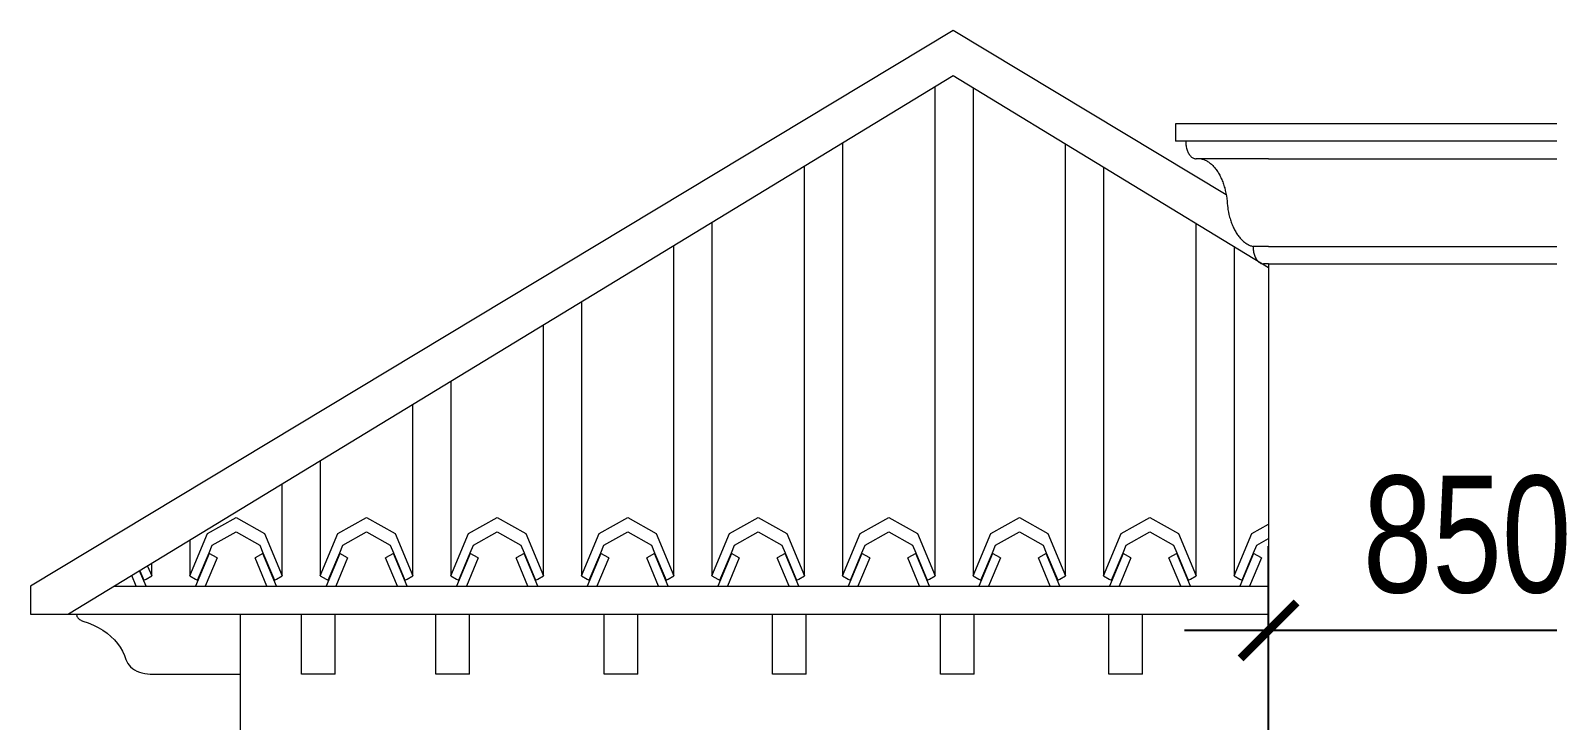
# Model space of a CAD drawing. Header units: millimetres. Extents: x -78046 to 260989, y -99288 to 158505.
# Drawn here: x 200039 to 203286, y 149819 to 151297 of the extents above; entities that cross this region are included whole.
import ezdxf
from ezdxf.xclip import XClip

# ---------------------------------------------------------------- set-up
doc = ezdxf.new("R2010")
doc.units = ezdxf.units.MM
doc.header["$LTSCALE"] = 100
doc.header["$XCLIPFRAME"] = 0
doc.header["$PDMODE"] = 98
doc.layers.get('Defpoints').update_dxf_attribs({"lineweight": 13})
doc.layers.add('-HATCH', color=8, linetype='Continuous', lineweight=5)
doc.layers.add('-LINE1', color=7, linetype='Continuous', lineweight=18)
doc.styles.add('AVANH', font='VHAVAN_2.TTF', dxfattribs={"width": 0.8})
doc.dimstyles.new('C_100A3', dxfattribs={"dimscale": 100, "dimtxt": 2.5, "dimasz": 1.2, "dimexe": 1.8, "dimexo": 0, "dimgap": 0.75, "dimtad": 1, "dimdec": 0, "dimzin": 0, "dimdsep": 46, "dimtxsty": 'AVANH', "dimblk": 'ARCHTICK', "dimcen": 0, "dimdle": 1.8, "dimclrd": 256, "dimclre": 256, "dimclrt": 7, "dimadec": 0, "dimazin": 0, "dimtfac": 0.0001, "dimtdec": 0, "dimtix": 1, "dimtmove": 2, "dimatfit": 3, "dimldrblk": 'ARCHTICK', "dimfxl": 1.8, "dimtolj": 1, "dimtzin": 0, "dimarcsym": 0})

# ---------------------------------------------------------------- blocks, each defined once
blk = doc.blocks.new('_ARCHTICK')
at = {"const_width": 0.15}
blk.add_lwpolyline([(-0.5, -0.5), (0.5, 0.5)], dxfattribs=at)
blk = doc.blocks.new('*D287')
at = {"layer": 'Defpoints', "lineweight": -2, "transparency": 16777216}
for p, q in [((202688.8, 149743.1), (202688.8, 150192.2)), ((203538.7, 149743.1), (203538.7, 150192.2)), ((203718.7, 150012.2), (202508.8, 150012.2))]:
    blk.add_line(p, q, dxfattribs=at)
at = {"layer": 'Defpoints', "color": 0, "transparency": 16777216}
for p in [(202688.8, 150012.2), (202688.8, 149743.1), (203538.7, 149743.1)]:
    blk.add_point(p, dxfattribs=at)
at = {"layer": 'Defpoints', "lineweight": -2, "transparency": 16777216, "xscale": 120, "yscale": 120, "zscale": 120, "rotation": 180}
blk.add_blockref('_ARCHTICK', (202688.8, 150012.2), dxfattribs=at)
at = {"layer": 'Defpoints', "lineweight": -2, "transparency": 16777216, "xscale": 120, "yscale": 120, "zscale": 120}
blk.add_blockref('_ARCHTICK', (203538.7, 150012.2), dxfattribs=at)
at = {"layer": 'Defpoints', "color": 7, "transparency": 16777216, "insert": (203113.7, 150216.5), "char_height": 250, "attachment_point": 5, "style": 'AVANH'}
blk.add_mtext('\\A1;850', dxfattribs=at)
blk = doc.blocks.new('erte')
for p, q in [((212114.9, -49738), (212114.9, -52249.4)), ((212313, -52249.4), (212313, -49738)), ((212394.3, -49738), (212394.3, -52249.4)), ((212592.4, -52249.4), (212592.4, -49738)), ((212673.7, -49738), (212673.7, -52249.4)), ((212871.8, -52249.4), (212871.8, -49738)), ((212953.1, -49738), (212953.1, -52249.4)), ((213151.2, -52249.4), (213151.2, -49738)), ((213232.5, -49738), (213232.5, -52249.4)), ((213430.6, -52249.4), (213430.6, -49738)), ((213511.9, -49738), (213511.9, -52249.4)), ((213710, -52249.4), (213710, -49738)), ((213791.3, -49738), (213791.3, -52249.4)), ((213989.4, -52249.4), (213989.4, -49738)), ((214070.7, -49738), (214070.7, -52249.4)), ((214268.8, -52249.4), (214268.8, -49738)), ((214350.1, -49738), (214350.1, -52249.4)), ((214548.2, -52249.4), (214548.2, -49738)), ((214629.5, -49738), (214629.5, -52249.4)), ((214827.6, -52249.4), (214827.6, -49738)), ((214908.9, -49738), (214908.9, -52249.4)), ((215107, -52249.4), (215107, -49738)), ((215188.3, -49738), (215188.3, -52249.4)), ((215386.4, -52249.4), (215386.4, -49738)), ((215467.7, -49738), (215467.7, -52249.4)), ((215665.8, -52249.4), (215665.8, -49738)), ((215747.1, -49738), (215747.1, -52249.4)), ((215945.2, -52249.4), (215945.2, -49738)), ((216026.5, -49738), (216026.5, -52249.4)), ((216224.6, -52249.4), (216224.6, -49738)), ((216305.9, -49738), (216305.9, -52249.4)), ((216504, -52249.4), (216504, -49738)), ((216585.3, -49738), (216585.3, -52249.4)), ((216783.4, -52249.4), (216783.4, -49738)), ((216864.7, -49738), (216864.7, -52249.4)), ((217062.8, -52249.4), (217062.8, -49738)), ((217144.1, -49738), (217144.1, -52249.4)), ((217342.2, -52249.4), (217342.2, -49738)), ((217423.5, -49738), (217423.5, -52249.4)), ((217621.6, -52249.4), (217621.6, -49738)), ((217702.9, -49738), (217702.9, -52249.4)), ((217901, -52249.4), (217901, -49738)), ((217982.3, -49738), (217982.3, -52249.4)), ((218180.4, -52249.4), (218180.4, -49738)), ((218261.7, -49738), (218261.7, -52249.4)), ((218459.8, -52249.4), (218459.8, -49738)), ((218541.1, -49738), (218541.1, -52249.4)), ((218739.2, -52249.4), (218739.2, -49738)), ((218820.5, -49738), (218820.5, -52249.4)), ((219018.6, -52249.4), (219018.6, -49738)), ((219099.9, -49738), (219099.9, -52249.4)), ((219298, -52249.4), (219298, -49738)), ((219379.3, -49738), (219379.3, -52249.4)), ((219577.4, -52249.4), (219577.4, -49738)), ((219658.7, -49738), (219658.7, -52249.4)), ((219856.8, -52249.4), (219856.8, -49738)), ((219938.1, -49738), (219938.1, -52249.4)), ((220136.2, -52249.4), (220136.2, -49738)), ((220217.5, -49738), (220217.5, -52249.4)), ((220415.6, -52249.4), (220415.6, -49738)), ((220496.9, -49738), (220496.9, -52249.4)), ((220695, -52249.4), (220695, -49738)), ((220776.3, -49738), (220776.3, -52249.4)), ((220974.4, -52249.4), (220974.4, -49738)), ((221055.7, -49738), (221055.7, -52249.4)), ((221253.8, -52249.4), (221253.8, -49738)), ((221335.1, -49738), (221335.1, -52249.4)), ((221533.2, -52249.4), (221533.2, -49738)), ((212152.7, -52159), (212167.5, -52150.7)), ((212226.6, -52131.6), (212167.5, -52150.7)), ((212226.6, -52131.6), (212275.1, -52159)), ((212432.1, -52159), (212446.9, -52150.7)), ((212506, -52131.6), (212554.5, -52159)), ((212711.5, -52159), (212772.7, -52124.5)), ((212772.7, -52124.5), (212833.9, -52159)), ((212990.9, -52159), (213052.1, -52124.5)), ((213052.1, -52124.5), (213113.3, -52159)), ((213270.3, -52159), (213331.5, -52124.5)), ((213331.5, -52124.5), (213392.7, -52159)), ((213549.7, -52159), (213610.9, -52124.5)), ((213610.9, -52124.5), (213672.1, -52159)), ((213829.1, -52159), (213890.3, -52124.5)), ((213890.3, -52124.5), (213951.5, -52159)), ((214108.5, -52159), (214169.7, -52124.5)), ((214169.7, -52124.5), (214230.9, -52159)), ((214387.9, -52159), (214449.1, -52124.5)), ((214449.1, -52124.5), (214510.3, -52159)), ((214667.3, -52159), (214728.5, -52124.5)), ((214728.5, -52124.5), (214789.7, -52159)), ((214946.7, -52159), (215007.9, -52124.5)), ((215007.9, -52124.5), (215069.1, -52159)), ((215226.1, -52159), (215287.3, -52124.5)), ((215287.3, -52124.5), (215348.5, -52159)), ((215505.5, -52159), (215566.7, -52124.5)), ((215566.7, -52124.5), (215627.9, -52159)), ((215784.9, -52159), (215846.1, -52124.5)), ((215846.1, -52124.5), (215907.3, -52159)), ((216064.3, -52159), (216125.5, -52124.5)), ((216125.5, -52124.5), (216186.7, -52159)), ((216343.7, -52159), (216404.9, -52124.5)), ((216404.9, -52124.5), (216466.1, -52159)), ((216623.1, -52159), (216684.3, -52124.5)), ((216684.3, -52124.5), (216745.5, -52159)), ((216902.5, -52159), (216963.7, -52124.5)), ((216963.7, -52124.5), (217024.9, -52159)), ((217181.9, -52159), (217243.1, -52124.5)), ((217243.1, -52124.5), (217304.3, -52159)), ((217461.3, -52159), (217522.5, -52124.5)), ((217522.5, -52124.5), (217583.7, -52159)), ((217740.7, -52159), (217801.9, -52124.5)), ((217801.9, -52124.5), (217863.1, -52159)), ((218020.1, -52159), (218081.3, -52124.5)), ((218081.3, -52124.5), (218142.5, -52159)), ((218299.5, -52159), (218360.7, -52124.5)), ((218360.7, -52124.5), (218421.9, -52159)), ((218578.9, -52159), (218640.1, -52124.5)), ((218640.1, -52124.5), (218701.3, -52159)), ((218858.3, -52159), (218919.5, -52124.5)), ((218919.5, -52124.5), (218980.7, -52159)), ((219137.7, -52159), (219198.9, -52124.5)), ((219198.9, -52124.5), (219260.1, -52159)), ((219417.1, -52159), (219478.3, -52124.5)), ((219478.3, -52124.5), (219539.5, -52159)), ((219696.5, -52159), (219757.7, -52124.5)), ((219757.7, -52124.5), (219818.9, -52159)), ((219975.9, -52159), (220037.1, -52124.5)), ((220037.1, -52124.5), (220098.3, -52159)), ((220255.3, -52159), (220316.5, -52124.5)), ((220316.5, -52124.5), (220377.7, -52159)), ((220534.7, -52159), (220595.9, -52124.5)), ((220595.9, -52124.5), (220657.1, -52159)), ((220814.1, -52159), (220875.3, -52124.5)), ((220875.3, -52124.5), (220936.5, -52159)), ((221093.5, -52159), (221154.7, -52124.5)), ((221154.7, -52124.5), (221215.9, -52159)), ((221372.9, -52159), (221434.1, -52124.5)), ((221434.1, -52124.5), (221495.3, -52159)), ((212114.9, -52249.4), (212152.7, -52159)), ((212163.2, -52184), (212213.9, -52155.3)), ((212213.9, -52155.3), (212264.7, -52184)), ((212275.1, -52159), (212313, -52249.4)), ((212394.3, -52249.4), (212432.1, -52159)), ((212442.6, -52184), (212493.3, -52155.3)), ((212493.3, -52155.3), (212544.1, -52184)), ((212554.5, -52159), (212592.4, -52249.4)), ((212673.7, -52249.4), (212711.5, -52159)), ((212722, -52184), (212772.7, -52155.3)), ((212772.7, -52155.3), (212823.5, -52184)), ((212833.9, -52159), (212871.8, -52249.4)), ((212953.1, -52249.4), (212990.9, -52159)), ((213001.4, -52184), (213052.1, -52155.3)), ((213052.1, -52155.3), (213102.9, -52184)), ((213113.3, -52159), (213151.2, -52249.4)), ((213232.5, -52249.4), (213270.3, -52159)), ((213280.8, -52184), (213331.5, -52155.3)), ((213331.5, -52155.3), (213382.3, -52184)), ((213392.7, -52159), (213430.6, -52249.4)), ((213511.9, -52249.4), (213549.7, -52159)), ((213560.2, -52184), (213610.9, -52155.3)), ((213610.9, -52155.3), (213661.7, -52184)), ((213672.1, -52159), (213710, -52249.4)), ((213791.3, -52249.4), (213829.1, -52159)), ((213839.6, -52184), (213890.3, -52155.3)), ((213890.3, -52155.3), (213941.1, -52184)), ((213951.5, -52159), (213989.4, -52249.4)), ((214070.7, -52249.4), (214108.5, -52159)), ((214119, -52184), (214169.7, -52155.3)), ((214169.7, -52155.3), (214220.5, -52184)), ((214230.9, -52159), (214268.8, -52249.4)), ((214350.1, -52249.4), (214387.9, -52159)), ((214398.4, -52184), (214449.1, -52155.3)), ((214449.1, -52155.3), (214499.9, -52184)), ((214510.3, -52159), (214548.2, -52249.4)), ((214629.5, -52249.4), (214667.3, -52159)), ((214677.8, -52184), (214728.5, -52155.3)), ((214728.5, -52155.3), (214779.3, -52184)), ((214789.7, -52159), (214827.6, -52249.4)), ((214908.9, -52249.4), (214946.7, -52159)), ((214957.2, -52184), (215007.9, -52155.3)), ((215007.9, -52155.3), (215058.7, -52184)), ((215069.1, -52159), (215107, -52249.4)), ((215188.3, -52249.4), (215226.1, -52159)), ((215236.6, -52184), (215287.3, -52155.3)), ((215287.3, -52155.3), (215338.1, -52184)), ((215348.5, -52159), (215386.4, -52249.4)), ((215467.7, -52249.4), (215505.5, -52159)), ((215516, -52184), (215566.7, -52155.3)), ((215566.7, -52155.3), (215617.5, -52184)), ((215627.9, -52159), (215665.8, -52249.4)), ((215747.1, -52249.4), (215784.9, -52159)), ((215795.4, -52184), (215846.1, -52155.3)), ((215846.1, -52155.3), (215896.9, -52184)), ((215907.3, -52159), (215945.2, -52249.4)), ((216026.5, -52249.4), (216064.3, -52159)), ((216074.8, -52184), (216125.5, -52155.3)), ((216125.5, -52155.3), (216176.3, -52184)), ((216186.7, -52159), (216224.6, -52249.4)), ((216305.9, -52249.4), (216343.7, -52159)), ((216354.2, -52184), (216404.9, -52155.3)), ((216404.9, -52155.3), (216455.7, -52184)), ((216466.1, -52159), (216504, -52249.4)), ((216585.3, -52249.4), (216623.1, -52159)), ((216633.6, -52184), (216684.3, -52155.3)), ((216684.3, -52155.3), (216735.1, -52184)), ((216745.5, -52159), (216783.4, -52249.4)), ((216864.7, -52249.4), (216902.5, -52159)), ((216913, -52184), (216963.7, -52155.3)), ((216963.7, -52155.3), (217014.5, -52184)), ((217024.9, -52159), (217062.8, -52249.4)), ((217144.1, -52249.4), (217181.9, -52159)), ((217192.4, -52184), (217243.1, -52155.3)), ((217243.1, -52155.3), (217293.9, -52184)), ((217304.3, -52159), (217342.2, -52249.4)), ((217423.5, -52249.4), (217461.3, -52159)), ((217471.8, -52184), (217522.5, -52155.3)), ((217522.5, -52155.3), (217573.3, -52184)), ((217583.7, -52159), (217621.6, -52249.4)), ((217702.9, -52249.4), (217740.7, -52159)), ((217751.2, -52184), (217801.9, -52155.3)), ((217801.9, -52155.3), (217852.7, -52184)), ((217863.1, -52159), (217901, -52249.4)), ((217982.3, -52249.4), (218020.1, -52159)), ((218030.6, -52184), (218081.3, -52155.3)), ((218081.3, -52155.3), (218132.1, -52184)), ((218142.5, -52159), (218180.4, -52249.4)), ((218261.7, -52249.4), (218299.5, -52159)), ((218310, -52184), (218360.7, -52155.3)), ((218360.7, -52155.3), (218411.5, -52184)), ((218421.9, -52159), (218459.8, -52249.4)), ((218541.1, -52249.4), (218578.9, -52159)), ((218589.4, -52184), (218640.1, -52155.3)), ((218640.1, -52155.3), (218690.9, -52184)), ((218701.3, -52159), (218739.2, -52249.4)), ((218820.5, -52249.4), (218858.3, -52159)), ((218868.8, -52184), (218919.5, -52155.3)), ((218919.5, -52155.3), (218970.3, -52184)), ((218980.7, -52159), (219018.6, -52249.4)), ((219099.9, -52249.4), (219137.7, -52159)), ((219148.2, -52184), (219198.9, -52155.3)), ((219198.9, -52155.3), (219249.7, -52184)), ((219260.1, -52159), (219298, -52249.4)), ((219379.3, -52249.4), (219417.1, -52159)), ((219427.6, -52184), (219478.3, -52155.3)), ((219478.3, -52155.3), (219529.1, -52184)), ((219539.5, -52159), (219577.4, -52249.4)), ((219658.7, -52249.4), (219696.5, -52159)), ((219707, -52184), (219757.7, -52155.3)), ((219757.7, -52155.3), (219808.5, -52184)), ((219818.9, -52159), (219856.8, -52249.4)), ((219938.1, -52249.4), (219975.9, -52159)), ((219986.4, -52184), (220037.1, -52155.3)), ((220037.1, -52155.3), (220087.9, -52184)), ((220098.3, -52159), (220136.2, -52249.4)), ((220217.5, -52249.4), (220255.3, -52159)), ((220265.8, -52184), (220316.5, -52155.3)), ((220316.5, -52155.3), (220367.3, -52184)), ((220377.7, -52159), (220415.6, -52249.4)), ((220496.9, -52249.4), (220534.7, -52159)), ((220545.2, -52184), (220595.9, -52155.3)), ((220595.9, -52155.3), (220646.7, -52184)), ((220657.1, -52159), (220695, -52249.4)), ((220776.3, -52249.4), (220814.1, -52159)), ((220824.6, -52184), (220875.3, -52155.3)), ((220875.3, -52155.3), (220926.1, -52184)), ((220936.5, -52159), (220974.4, -52249.4)), ((221055.7, -52249.4), (221093.5, -52159)), ((221104, -52184), (221154.7, -52155.3)), ((221154.7, -52155.3), (221205.5, -52184)), ((221215.9, -52159), (221253.8, -52249.4)), ((221335.1, -52249.4), (221372.9, -52159)), ((221383.4, -52184), (221434.1, -52155.3)), ((221434.1, -52155.3), (221484.9, -52184)), ((221495.3, -52159), (221533.2, -52249.4)), ((212156.4, -52201.7), (212127.1, -52271.6)), ((212131.8, -52258.9), (212156.4, -52200.2)), ((212173.3, -52211.2), (212148, -52271.6)), ((212156.4, -52200.2), (212163.2, -52184)), ((212156.4, -52201.7), (212156.4, -52200.2)), ((212173.3, -52211.2), (212156.4, -52201.7)), ((212271.5, -52201.7), (212254.6, -52211.2)), ((212279.9, -52271.6), (212254.6, -52211.2)), ((212264.7, -52184), (212271.5, -52200.2)), ((212271.5, -52200.2), (212271.5, -52201.7)), ((212271.5, -52200.2), (212296.1, -52258.9)), ((212300.8, -52271.6), (212271.5, -52201.7)), ((212435.8, -52201.7), (212406.5, -52271.6)), ((212411.2, -52258.9), (212435.8, -52200.2)), ((212452.7, -52211.2), (212427.4, -52271.6)), ((212435.8, -52200.2), (212442.6, -52184)), ((212435.8, -52201.7), (212435.8, -52200.2)), ((212452.7, -52211.2), (212435.8, -52201.7)), ((212550.9, -52201.7), (212534, -52211.2)), ((212559.3, -52271.6), (212534, -52211.2)), ((212544.1, -52184), (212550.9, -52200.2)), ((212550.9, -52200.2), (212550.9, -52201.7)), ((212550.9, -52200.2), (212575.5, -52258.9)), ((212580.2, -52271.6), (212550.9, -52201.7)), ((212715.2, -52201.7), (212685.9, -52271.6)), ((212690.6, -52258.9), (212715.2, -52200.2)), ((212732.1, -52211.2), (212706.8, -52271.6)), ((212715.2, -52200.2), (212722, -52184)), ((212715.2, -52201.7), (212715.2, -52200.2)), ((212732.1, -52211.2), (212715.2, -52201.7)), ((212830.3, -52201.7), (212813.4, -52211.2)), ((212838.7, -52271.6), (212813.4, -52211.2)), ((212823.5, -52184), (212830.3, -52200.2)), ((212830.3, -52200.2), (212830.3, -52201.7)), ((212830.3, -52200.2), (212854.9, -52258.9)), ((212859.6, -52271.6), (212830.3, -52201.7)), ((212994.6, -52201.7), (212965.3, -52271.6)), ((212970, -52258.9), (212994.6, -52200.2)), ((213011.5, -52211.2), (212986.2, -52271.6)), ((212994.6, -52200.2), (213001.4, -52184)), ((212994.6, -52201.7), (212994.6, -52200.2)), ((213011.5, -52211.2), (212994.6, -52201.7)), ((213109.7, -52201.7), (213092.8, -52211.2)), ((213118.1, -52271.6), (213092.8, -52211.2)), ((213102.9, -52184), (213109.7, -52200.2)), ((213109.7, -52200.2), (213109.7, -52201.7)), ((213109.7, -52200.2), (213134.3, -52258.9)), ((213139, -52271.6), (213109.7, -52201.7)), ((213274, -52201.7), (213244.7, -52271.6)), ((213249.4, -52258.9), (213274, -52200.2)), ((213290.9, -52211.2), (213265.6, -52271.6)), ((213274, -52200.2), (213280.8, -52184)), ((213274, -52201.7), (213274, -52200.2)), ((213290.9, -52211.2), (213274, -52201.7)), ((213389.1, -52201.7), (213372.2, -52211.2)), ((213397.5, -52271.6), (213372.2, -52211.2)), ((213382.3, -52184), (213389.1, -52200.2)), ((213389.1, -52200.2), (213389.1, -52201.7)), ((213389.1, -52200.2), (213413.7, -52258.9)), ((213418.4, -52271.6), (213389.1, -52201.7)), ((213553.4, -52201.7), (213524.1, -52271.6)), ((213528.8, -52258.9), (213553.4, -52200.2)), ((213570.3, -52211.2), (213545, -52271.6)), ((213553.4, -52200.2), (213560.2, -52184)), ((213553.4, -52201.7), (213553.4, -52200.2)), ((213570.3, -52211.2), (213553.4, -52201.7)), ((213668.5, -52201.7), (213651.6, -52211.2)), ((213676.9, -52271.6), (213651.6, -52211.2)), ((213661.7, -52184), (213668.5, -52200.2)), ((213668.5, -52200.2), (213668.5, -52201.7)), ((213668.5, -52200.2), (213693.1, -52258.9)), ((213697.8, -52271.6), (213668.5, -52201.7)), ((213832.8, -52201.7), (213803.5, -52271.6)), ((213808.2, -52258.9), (213832.8, -52200.2)), ((213849.7, -52211.2), (213824.4, -52271.6)), ((213832.8, -52200.2), (213839.6, -52184)), ((213832.8, -52201.7), (213832.8, -52200.2)), ((213849.7, -52211.2), (213832.8, -52201.7)), ((213947.9, -52201.7), (213931, -52211.2)), ((213956.3, -52271.6), (213931, -52211.2)), ((213941.1, -52184), (213947.9, -52200.2)), ((213947.9, -52200.2), (213947.9, -52201.7)), ((213947.9, -52200.2), (213972.5, -52258.9)), ((213977.2, -52271.6), (213947.9, -52201.7)), ((214112.2, -52201.7), (214082.9, -52271.6)), ((214087.6, -52258.9), (214112.2, -52200.2)), ((214129.1, -52211.2), (214103.8, -52271.6)), ((214112.2, -52200.2), (214119, -52184)), ((214112.2, -52201.7), (214112.2, -52200.2)), ((214129.1, -52211.2), (214112.2, -52201.7)), ((214227.3, -52201.7), (214210.4, -52211.2)), ((214235.7, -52271.6), (214210.4, -52211.2)), ((214220.5, -52184), (214227.3, -52200.2)), ((214227.3, -52200.2), (214227.3, -52201.7)), ((214227.3, -52200.2), (214251.9, -52258.9)), ((214256.6, -52271.6), (214227.3, -52201.7)), ((214391.6, -52201.7), (214362.3, -52271.6)), ((214367, -52258.9), (214391.6, -52200.2)), ((214408.5, -52211.2), (214383.2, -52271.6)), ((214391.6, -52200.2), (214398.4, -52184)), ((214391.6, -52201.7), (214391.6, -52200.2)), ((214408.5, -52211.2), (214391.6, -52201.7)), ((214506.7, -52201.7), (214489.8, -52211.2)), ((214515.1, -52271.6), (214489.8, -52211.2)), ((214499.9, -52184), (214506.7, -52200.2)), ((214506.7, -52200.2), (214506.7, -52201.7)), ((214506.7, -52200.2), (214531.3, -52258.9)), ((214536, -52271.6), (214506.7, -52201.7)), ((214671, -52201.7), (214641.7, -52271.6)), ((214646.4, -52258.9), (214671, -52200.2)), ((214687.9, -52211.2), (214662.6, -52271.6)), ((214671, -52200.2), (214677.8, -52184)), ((214671, -52201.7), (214671, -52200.2)), ((214687.9, -52211.2), (214671, -52201.7)), ((214786.1, -52201.7), (214769.2, -52211.2)), ((214794.5, -52271.6), (214769.2, -52211.2)), ((214779.3, -52184), (214786.1, -52200.2)), ((214786.1, -52200.2), (214786.1, -52201.7)), ((214786.1, -52200.2), (214810.7, -52258.9)), ((214815.4, -52271.6), (214786.1, -52201.7)), ((214950.4, -52201.7), (214921.1, -52271.6)), ((214925.8, -52258.9), (214950.4, -52200.2)), ((214967.3, -52211.2), (214942, -52271.6)), ((214950.4, -52200.2), (214957.2, -52184)), ((214950.4, -52201.7), (214950.4, -52200.2)), ((214967.3, -52211.2), (214950.4, -52201.7)), ((215065.5, -52201.7), (215048.6, -52211.2)), ((215073.9, -52271.6), (215048.6, -52211.2)), ((215058.7, -52184), (215065.5, -52200.2)), ((215065.5, -52200.2), (215065.5, -52201.7)), ((215065.5, -52200.2), (215090.1, -52258.9)), ((215094.8, -52271.6), (215065.5, -52201.7)), ((215229.8, -52201.7), (215200.5, -52271.6)), ((215205.2, -52258.9), (215229.8, -52200.2)), ((215246.7, -52211.2), (215221.4, -52271.6)), ((215229.8, -52200.2), (215236.6, -52184)), ((215229.8, -52201.7), (215229.8, -52200.2)), ((215246.7, -52211.2), (215229.8, -52201.7)), ((215344.9, -52201.7), (215328, -52211.2)), ((215353.3, -52271.6), (215328, -52211.2)), ((215338.1, -52184), (215344.9, -52200.2)), ((215344.9, -52200.2), (215344.9, -52201.7)), ((215344.9, -52200.2), (215369.5, -52258.9)), ((215374.2, -52271.6), (215344.9, -52201.7)), ((215509.2, -52201.7), (215479.9, -52271.6)), ((215484.6, -52258.9), (215509.2, -52200.2)), ((215526.1, -52211.2), (215500.8, -52271.6)), ((215509.2, -52200.2), (215516, -52184)), ((215509.2, -52201.7), (215509.2, -52200.2)), ((215526.1, -52211.2), (215509.2, -52201.7)), ((215624.3, -52201.7), (215607.4, -52211.2)), ((215632.7, -52271.6), (215607.4, -52211.2)), ((215617.5, -52184), (215624.3, -52200.2)), ((215624.3, -52200.2), (215624.3, -52201.7)), ((215624.3, -52200.2), (215648.9, -52258.9)), ((215653.6, -52271.6), (215624.3, -52201.7)), ((215788.6, -52201.7), (215759.3, -52271.6)), ((215764, -52258.9), (215788.6, -52200.2)), ((215805.5, -52211.2), (215780.2, -52271.6)), ((215788.6, -52200.2), (215795.4, -52184)), ((215788.6, -52201.7), (215788.6, -52200.2)), ((215805.5, -52211.2), (215788.6, -52201.7)), ((215903.7, -52201.7), (215886.8, -52211.2)), ((215912.1, -52271.6), (215886.8, -52211.2)), ((215896.9, -52184), (215903.7, -52200.2)), ((215903.7, -52200.2), (215903.7, -52201.7)), ((215903.7, -52200.2), (215928.3, -52258.9)), ((215933, -52271.6), (215903.7, -52201.7)), ((216068, -52201.7), (216038.7, -52271.6)), ((216043.4, -52258.9), (216068, -52200.2)), ((216084.9, -52211.2), (216059.6, -52271.6)), ((216068, -52200.2), (216074.8, -52184)), ((216068, -52201.7), (216068, -52200.2)), ((216084.9, -52211.2), (216068, -52201.7)), ((216183.1, -52201.7), (216166.2, -52211.2)), ((216191.5, -52271.6), (216166.2, -52211.2)), ((216176.3, -52184), (216183.1, -52200.2)), ((216183.1, -52200.2), (216183.1, -52201.7)), ((216183.1, -52200.2), (216207.7, -52258.9)), ((216212.4, -52271.6), (216183.1, -52201.7)), ((216347.4, -52201.7), (216318.1, -52271.6)), ((216322.8, -52258.9), (216347.4, -52200.2)), ((216364.3, -52211.2), (216339, -52271.6)), ((216347.4, -52200.2), (216354.2, -52184)), ((216347.4, -52201.7), (216347.4, -52200.2)), ((216364.3, -52211.2), (216347.4, -52201.7)), ((216462.5, -52201.7), (216445.6, -52211.2)), ((216470.9, -52271.6), (216445.6, -52211.2)), ((216455.7, -52184), (216462.5, -52200.2)), ((216462.5, -52200.2), (216462.5, -52201.7)), ((216462.5, -52200.2), (216487.1, -52258.9)), ((216491.8, -52271.6), (216462.5, -52201.7)), ((216626.8, -52201.7), (216597.5, -52271.6)), ((216602.2, -52258.9), (216626.8, -52200.2)), ((216643.7, -52211.2), (216618.4, -52271.6)), ((216626.8, -52200.2), (216633.6, -52184)), ((216626.8, -52201.7), (216626.8, -52200.2)), ((216643.7, -52211.2), (216626.8, -52201.7)), ((216741.9, -52201.7), (216725, -52211.2)), ((216750.3, -52271.6), (216725, -52211.2)), ((216735.1, -52184), (216741.9, -52200.2)), ((216741.9, -52200.2), (216741.9, -52201.7)), ((216741.9, -52200.2), (216766.5, -52258.9)), ((216771.2, -52271.6), (216741.9, -52201.7)), ((216906.2, -52201.7), (216876.9, -52271.6)), ((216881.6, -52258.9), (216906.2, -52200.2)), ((216923.1, -52211.2), (216897.8, -52271.6)), ((216906.2, -52200.2), (216913, -52184)), ((216906.2, -52201.7), (216906.2, -52200.2)), ((216923.1, -52211.2), (216906.2, -52201.7)), ((217021.3, -52201.7), (217004.4, -52211.2)), ((217029.7, -52271.6), (217004.4, -52211.2)), ((217014.5, -52184), (217021.3, -52200.2)), ((217021.3, -52200.2), (217021.3, -52201.7)), ((217021.3, -52200.2), (217045.9, -52258.9)), ((217050.6, -52271.6), (217021.3, -52201.7)), ((217185.6, -52201.7), (217156.3, -52271.6)), ((217161, -52258.9), (217185.6, -52200.2)), ((217202.5, -52211.2), (217177.2, -52271.6)), ((217185.6, -52200.2), (217192.4, -52184)), ((217185.6, -52201.7), (217185.6, -52200.2)), ((217202.5, -52211.2), (217185.6, -52201.7)), ((217300.7, -52201.7), (217283.8, -52211.2)), ((217309.1, -52271.6), (217283.8, -52211.2)), ((217293.9, -52184), (217300.7, -52200.2)), ((217300.7, -52200.2), (217300.7, -52201.7)), ((217300.7, -52200.2), (217325.3, -52258.9)), ((217330, -52271.6), (217300.7, -52201.7)), ((217465, -52201.7), (217435.7, -52271.6)), ((217440.4, -52258.9), (217465, -52200.2)), ((217481.9, -52211.2), (217456.6, -52271.6)), ((217465, -52200.2), (217471.8, -52184)), ((217465, -52201.7), (217465, -52200.2)), ((217481.9, -52211.2), (217465, -52201.7)), ((217580.1, -52201.7), (217563.2, -52211.2)), ((217588.5, -52271.6), (217563.2, -52211.2)), ((217573.3, -52184), (217580.1, -52200.2)), ((217580.1, -52200.2), (217580.1, -52201.7)), ((217580.1, -52200.2), (217604.7, -52258.9)), ((217609.4, -52271.6), (217580.1, -52201.7)), ((217744.4, -52201.7), (217715.1, -52271.6)), ((217719.8, -52258.9), (217744.4, -52200.2)), ((217761.3, -52211.2), (217736, -52271.6)), ((217744.4, -52200.2), (217751.2, -52184)), ((217744.4, -52201.7), (217744.4, -52200.2)), ((217761.3, -52211.2), (217744.4, -52201.7)), ((217859.5, -52201.7), (217842.6, -52211.2)), ((217867.9, -52271.6), (217842.6, -52211.2)), ((217852.7, -52184), (217859.5, -52200.2)), ((217859.5, -52200.2), (217859.5, -52201.7)), ((217859.5, -52200.2), (217884.1, -52258.9)), ((217888.8, -52271.6), (217859.5, -52201.7)), ((218023.8, -52201.7), (217994.5, -52271.6)), ((217999.2, -52258.9), (218023.8, -52200.2)), ((218040.7, -52211.2), (218015.4, -52271.6)), ((218023.8, -52200.2), (218030.6, -52184)), ((218023.8, -52201.7), (218023.8, -52200.2)), ((218040.7, -52211.2), (218023.8, -52201.7)), ((218138.9, -52201.7), (218122, -52211.2)), ((218147.3, -52271.6), (218122, -52211.2)), ((218132.1, -52184), (218138.9, -52200.2)), ((218138.9, -52200.2), (218138.9, -52201.7)), ((218138.9, -52200.2), (218163.5, -52258.9)), ((218168.2, -52271.6), (218138.9, -52201.7)), ((218303.2, -52201.7), (218273.9, -52271.6)), ((218278.6, -52258.9), (218303.2, -52200.2)), ((218320.1, -52211.2), (218294.8, -52271.6)), ((218303.2, -52200.2), (218310, -52184)), ((218303.2, -52201.7), (218303.2, -52200.2)), ((218320.1, -52211.2), (218303.2, -52201.7)), ((218418.3, -52201.7), (218401.4, -52211.2)), ((218426.7, -52271.6), (218401.4, -52211.2)), ((218411.5, -52184), (218418.3, -52200.2)), ((218418.3, -52200.2), (218418.3, -52201.7)), ((218418.3, -52200.2), (218442.9, -52258.9)), ((218447.6, -52271.6), (218418.3, -52201.7)), ((218582.6, -52201.7), (218553.3, -52271.6)), ((218558, -52258.9), (218582.6, -52200.2)), ((218599.5, -52211.2), (218574.2, -52271.6)), ((218582.6, -52200.2), (218589.4, -52184)), ((218582.6, -52201.7), (218582.6, -52200.2)), ((218599.5, -52211.2), (218582.6, -52201.7)), ((218697.7, -52201.7), (218680.8, -52211.2)), ((218706.1, -52271.6), (218680.8, -52211.2)), ((218690.9, -52184), (218697.7, -52200.2)), ((218697.7, -52200.2), (218697.7, -52201.7)), ((218697.7, -52200.2), (218722.3, -52258.9)), ((218727, -52271.6), (218697.7, -52201.7)), ((218862, -52201.7), (218832.7, -52271.6)), ((218837.4, -52258.9), (218862, -52200.2)), ((218878.9, -52211.2), (218853.6, -52271.6)), ((218862, -52200.2), (218868.8, -52184)), ((218862, -52201.7), (218862, -52200.2)), ((218878.9, -52211.2), (218862, -52201.7)), ((218977.1, -52201.7), (218960.2, -52211.2)), ((218985.5, -52271.6), (218960.2, -52211.2)), ((218970.3, -52184), (218977.1, -52200.2)), ((218977.1, -52200.2), (218977.1, -52201.7)), ((218977.1, -52200.2), (219001.7, -52258.9)), ((219006.4, -52271.6), (218977.1, -52201.7)), ((219141.4, -52201.7), (219112.1, -52271.6)), ((219116.8, -52258.9), (219141.4, -52200.2)), ((219158.3, -52211.2), (219133, -52271.6)), ((219141.4, -52200.2), (219148.2, -52184)), ((219141.4, -52201.7), (219141.4, -52200.2)), ((219158.3, -52211.2), (219141.4, -52201.7)), ((219256.5, -52201.7), (219239.6, -52211.2)), ((219264.9, -52271.6), (219239.6, -52211.2)), ((219249.7, -52184), (219256.5, -52200.2)), ((219256.5, -52200.2), (219256.5, -52201.7)), ((219256.5, -52200.2), (219281.1, -52258.9)), ((219285.8, -52271.6), (219256.5, -52201.7)), ((219420.8, -52201.7), (219391.5, -52271.6)), ((219396.2, -52258.9), (219420.8, -52200.2)), ((219437.7, -52211.2), (219412.4, -52271.6)), ((219420.8, -52200.2), (219427.6, -52184)), ((219420.8, -52201.7), (219420.8, -52200.2)), ((219437.7, -52211.2), (219420.8, -52201.7)), ((219535.9, -52201.7), (219519, -52211.2)), ((219544.3, -52271.6), (219519, -52211.2)), ((219529.1, -52184), (219535.9, -52200.2)), ((219535.9, -52200.2), (219535.9, -52201.7)), ((219535.9, -52200.2), (219560.5, -52258.9)), ((219565.2, -52271.6), (219535.9, -52201.7)), ((219700.2, -52201.7), (219670.9, -52271.6)), ((219675.6, -52258.9), (219700.2, -52200.2)), ((219717.1, -52211.2), (219691.8, -52271.6)), ((219700.2, -52200.2), (219707, -52184)), ((219700.2, -52201.7), (219700.2, -52200.2)), ((219717.1, -52211.2), (219700.2, -52201.7)), ((219815.3, -52201.7), (219798.4, -52211.2)), ((219823.7, -52271.6), (219798.4, -52211.2)), ((219808.5, -52184), (219815.3, -52200.2)), ((219815.3, -52200.2), (219815.3, -52201.7)), ((219815.3, -52200.2), (219839.9, -52258.9)), ((219844.6, -52271.6), (219815.3, -52201.7)), ((219979.6, -52201.7), (219950.3, -52271.6)), ((219955, -52258.9), (219979.6, -52200.2)), ((219996.5, -52211.2), (219971.2, -52271.6)), ((219979.6, -52200.2), (219986.4, -52184)), ((219979.6, -52201.7), (219979.6, -52200.2)), ((219996.5, -52211.2), (219979.6, -52201.7)), ((220094.7, -52201.7), (220077.8, -52211.2)), ((220103.1, -52271.6), (220077.8, -52211.2)), ((220087.9, -52184), (220094.7, -52200.2)), ((220094.7, -52200.2), (220094.7, -52201.7)), ((220094.7, -52200.2), (220119.3, -52258.9)), ((220124, -52271.6), (220094.7, -52201.7)), ((220259, -52201.7), (220229.7, -52271.6)), ((220234.4, -52258.9), (220259, -52200.2)), ((220275.9, -52211.2), (220250.6, -52271.6)), ((220259, -52200.2), (220265.8, -52184)), ((220259, -52201.7), (220259, -52200.2)), ((220275.9, -52211.2), (220259, -52201.7)), ((220374.1, -52201.7), (220357.2, -52211.2)), ((220382.5, -52271.6), (220357.2, -52211.2)), ((220367.3, -52184), (220374.1, -52200.2)), ((220374.1, -52200.2), (220374.1, -52201.7)), ((220374.1, -52200.2), (220398.7, -52258.9)), ((220403.4, -52271.6), (220374.1, -52201.7)), ((220538.4, -52201.7), (220509.1, -52271.6)), ((220513.8, -52258.9), (220538.4, -52200.2)), ((220555.3, -52211.2), (220530, -52271.6)), ((220538.4, -52200.2), (220545.2, -52184)), ((220538.4, -52201.7), (220538.4, -52200.2)), ((220555.3, -52211.2), (220538.4, -52201.7)), ((220653.5, -52201.7), (220636.6, -52211.2)), ((220661.9, -52271.6), (220636.6, -52211.2)), ((220646.7, -52184), (220653.5, -52200.2)), ((220653.5, -52200.2), (220653.5, -52201.7)), ((220653.5, -52200.2), (220678.1, -52258.9)), ((220682.8, -52271.6), (220653.5, -52201.7)), ((220817.8, -52201.7), (220788.5, -52271.6)), ((220793.2, -52258.9), (220817.8, -52200.2)), ((220834.7, -52211.2), (220809.4, -52271.6)), ((220817.8, -52200.2), (220824.6, -52184)), ((220817.8, -52201.7), (220817.8, -52200.2)), ((220834.7, -52211.2), (220817.8, -52201.7)), ((220932.9, -52201.7), (220916, -52211.2)), ((220941.3, -52271.6), (220916, -52211.2)), ((220926.1, -52184), (220932.9, -52200.2)), ((220932.9, -52200.2), (220932.9, -52201.7)), ((220932.9, -52200.2), (220957.5, -52258.9)), ((220962.2, -52271.6), (220932.9, -52201.7)), ((221097.2, -52201.7), (221067.9, -52271.6)), ((221072.6, -52258.9), (221097.2, -52200.2)), ((221114.1, -52211.2), (221088.8, -52271.6)), ((221097.2, -52200.2), (221104, -52184)), ((221097.2, -52201.7), (221097.2, -52200.2)), ((221114.1, -52211.2), (221097.2, -52201.7)), ((221212.3, -52201.7), (221195.4, -52211.2)), ((221220.7, -52271.6), (221195.4, -52211.2)), ((221205.5, -52184), (221212.3, -52200.2)), ((221212.3, -52200.2), (221212.3, -52201.7)), ((221212.3, -52200.2), (221236.9, -52258.9)), ((221241.6, -52271.6), (221212.3, -52201.7)), ((221376.6, -52201.7), (221347.3, -52271.6)), ((221352, -52258.9), (221376.6, -52200.2)), ((221393.5, -52211.2), (221368.2, -52271.6)), ((221376.6, -52200.2), (221383.4, -52184)), ((221376.6, -52201.7), (221376.6, -52200.2)), ((221393.5, -52211.2), (221376.6, -52201.7)), ((221491.7, -52201.7), (221474.8, -52211.2)), ((221500.1, -52271.6), (221474.8, -52211.2)), ((221484.9, -52184), (221491.7, -52200.2)), ((221491.7, -52200.2), (221491.7, -52201.7)), ((221491.7, -52200.2), (221516.3, -52258.9)), ((221521, -52271.6), (221491.7, -52201.7)), ((212114.9, -52249.4), (212127.1, -52256.3)), ((212127.1, -52256.3), (212131.8, -52258.9)), ((212296.1, -52258.9), (212300.7, -52256.3)), ((212300.7, -52256.3), (212313, -52249.4)), ((212394.3, -52249.4), (212406.5, -52256.3)), ((212406.5, -52256.3), (212411.2, -52258.9)), ((212575.5, -52258.9), (212580.1, -52256.3)), ((212580.1, -52256.3), (212592.4, -52249.4)), ((212673.7, -52249.4), (212685.9, -52256.3)), ((212685.9, -52256.3), (212690.6, -52258.9)), ((212854.9, -52258.9), (212859.5, -52256.3)), ((212859.5, -52256.3), (212871.8, -52249.4)), ((212953.1, -52249.4), (212965.3, -52256.3)), ((212965.3, -52256.3), (212970, -52258.9)), ((213134.3, -52258.9), (213138.9, -52256.3)), ((213138.9, -52256.3), (213151.2, -52249.4)), ((213232.5, -52249.4), (213244.7, -52256.3)), ((213244.7, -52256.3), (213249.4, -52258.9)), ((213413.7, -52258.9), (213418.3, -52256.3)), ((213418.3, -52256.3), (213430.6, -52249.4)), ((213511.9, -52249.4), (213524.1, -52256.3)), ((213524.1, -52256.3), (213528.8, -52258.9)), ((213693.1, -52258.9), (213697.7, -52256.3)), ((213697.7, -52256.3), (213710, -52249.4)), ((213791.3, -52249.4), (213803.5, -52256.3)), ((213803.5, -52256.3), (213808.2, -52258.9)), ((213972.5, -52258.9), (213977.1, -52256.3)), ((213977.1, -52256.3), (213989.4, -52249.4)), ((214070.7, -52249.4), (214082.9, -52256.3)), ((214082.9, -52256.3), (214087.6, -52258.9)), ((214251.9, -52258.9), (214256.5, -52256.3)), ((214256.5, -52256.3), (214268.8, -52249.4)), ((214350.1, -52249.4), (214362.3, -52256.3)), ((214362.3, -52256.3), (214367, -52258.9)), ((214531.3, -52258.9), (214535.9, -52256.3)), ((214535.9, -52256.3), (214548.2, -52249.4)), ((214629.5, -52249.4), (214641.7, -52256.3)), ((214641.7, -52256.3), (214646.4, -52258.9)), ((214810.7, -52258.9), (214815.3, -52256.3)), ((214815.3, -52256.3), (214827.6, -52249.4)), ((214908.9, -52249.4), (214921.1, -52256.3)), ((214921.1, -52256.3), (214925.8, -52258.9)), ((215090.1, -52258.9), (215094.7, -52256.3)), ((215094.7, -52256.3), (215107, -52249.4)), ((215188.3, -52249.4), (215200.5, -52256.3)), ((215200.5, -52256.3), (215205.2, -52258.9)), ((215369.5, -52258.9), (215374.1, -52256.3)), ((215374.1, -52256.3), (215386.4, -52249.4)), ((215467.7, -52249.4), (215479.9, -52256.3)), ((215479.9, -52256.3), (215484.6, -52258.9)), ((215648.9, -52258.9), (215653.5, -52256.3)), ((215653.5, -52256.3), (215665.8, -52249.4)), ((215747.1, -52249.4), (215759.3, -52256.3)), ((215759.3, -52256.3), (215764, -52258.9)), ((215928.3, -52258.9), (215932.9, -52256.3)), ((215932.9, -52256.3), (215945.2, -52249.4)), ((216026.5, -52249.4), (216038.7, -52256.3)), ((216038.7, -52256.3), (216043.4, -52258.9)), ((216207.7, -52258.9), (216212.3, -52256.3)), ((216212.3, -52256.3), (216224.6, -52249.4)), ((216305.9, -52249.4), (216318.1, -52256.3)), ((216318.1, -52256.3), (216322.8, -52258.9)), ((216487.1, -52258.9), (216491.7, -52256.3)), ((216491.7, -52256.3), (216504, -52249.4)), ((216585.3, -52249.4), (216597.5, -52256.3)), ((216597.5, -52256.3), (216602.2, -52258.9)), ((216766.5, -52258.9), (216771.1, -52256.3)), ((216771.1, -52256.3), (216783.4, -52249.4)), ((216864.7, -52249.4), (216876.9, -52256.3)), ((216876.9, -52256.3), (216881.6, -52258.9)), ((217045.9, -52258.9), (217050.5, -52256.3)), ((217050.5, -52256.3), (217062.8, -52249.4)), ((217144.1, -52249.4), (217156.3, -52256.3)), ((217156.3, -52256.3), (217161, -52258.9)), ((217325.3, -52258.9), (217329.9, -52256.3)), ((217329.9, -52256.3), (217342.2, -52249.4)), ((217423.5, -52249.4), (217435.7, -52256.3)), ((217435.7, -52256.3), (217440.4, -52258.9)), ((217604.7, -52258.9), (217609.3, -52256.3)), ((217609.3, -52256.3), (217621.6, -52249.4)), ((217702.9, -52249.4), (217715.1, -52256.3)), ((217715.1, -52256.3), (217719.8, -52258.9)), ((217884.1, -52258.9), (217888.7, -52256.3)), ((217888.7, -52256.3), (217901, -52249.4)), ((217982.3, -52249.4), (217994.5, -52256.3)), ((217994.5, -52256.3), (217999.2, -52258.9)), ((218163.5, -52258.9), (218168.1, -52256.3)), ((218168.1, -52256.3), (218180.4, -52249.4)), ((218261.7, -52249.4), (218273.9, -52256.3)), ((218273.9, -52256.3), (218278.6, -52258.9)), ((218442.9, -52258.9), (218447.5, -52256.3)), ((218447.5, -52256.3), (218459.8, -52249.4)), ((218541.1, -52249.4), (218553.3, -52256.3)), ((218553.3, -52256.3), (218558, -52258.9)), ((218722.3, -52258.9), (218726.9, -52256.3)), ((218726.9, -52256.3), (218739.2, -52249.4)), ((218820.5, -52249.4), (218832.7, -52256.3)), ((218832.7, -52256.3), (218837.4, -52258.9)), ((219001.7, -52258.9), (219006.3, -52256.3)), ((219006.3, -52256.3), (219018.6, -52249.4)), ((219099.9, -52249.4), (219112.1, -52256.3)), ((219112.1, -52256.3), (219116.8, -52258.9)), ((219281.1, -52258.9), (219285.7, -52256.3)), ((219285.7, -52256.3), (219298, -52249.4)), ((219379.3, -52249.4), (219391.5, -52256.3)), ((219391.5, -52256.3), (219396.2, -52258.9)), ((219560.5, -52258.9), (219565.1, -52256.3)), ((219565.1, -52256.3), (219577.4, -52249.4)), ((219658.7, -52249.4), (219670.9, -52256.3)), ((219670.9, -52256.3), (219675.6, -52258.9)), ((219839.9, -52258.9), (219844.5, -52256.3)), ((219844.5, -52256.3), (219856.8, -52249.4)), ((219938.1, -52249.4), (219950.3, -52256.3)), ((219950.3, -52256.3), (219955, -52258.9)), ((220119.3, -52258.9), (220123.9, -52256.3)), ((220123.9, -52256.3), (220136.2, -52249.4)), ((220217.5, -52249.4), (220229.7, -52256.3)), ((220229.7, -52256.3), (220234.4, -52258.9)), ((220398.7, -52258.9), (220403.3, -52256.3)), ((220403.3, -52256.3), (220415.6, -52249.4)), ((220496.9, -52249.4), (220509.1, -52256.3)), ((220509.1, -52256.3), (220513.8, -52258.9)), ((220678.1, -52258.9), (220682.7, -52256.3)), ((220682.7, -52256.3), (220695, -52249.4)), ((220776.3, -52249.4), (220788.5, -52256.3)), ((220788.5, -52256.3), (220793.2, -52258.9)), ((220957.5, -52258.9), (220962.1, -52256.3)), ((220962.1, -52256.3), (220974.4, -52249.4)), ((221055.7, -52249.4), (221067.9, -52256.3)), ((221067.9, -52256.3), (221072.6, -52258.9)), ((221236.9, -52258.9), (221241.5, -52256.3)), ((221241.5, -52256.3), (221253.8, -52249.4)), ((221335.1, -52249.4), (221347.3, -52256.3)), ((221347.3, -52256.3), (221352, -52258.9)), ((221516.3, -52258.9), (221520.9, -52256.3)), ((221520.9, -52256.3), (221533.2, -52249.4))]:
    blk.add_line(p, q)

msp = doc.modelspace()

# ---------------------------------------------------------------- linework, layer by layer
at = {"layer": '-HATCH'}
for p, q in [((205988.7, 151059.3), (202511.4, 151059.3)), ((202688.7, 151021.8), (202544.7, 151021.8)), ((202688.7, 151021.8), (205988.7, 151021.8)), ((202688.7, 150834.3), (202655.5, 150834.3)), ((202688.7, 150834.3), (205988.7, 150834.3)), ((200618.8, 149918.8), (200618.8, 150046.8)), ((200690.8, 149918.8), (200690.8, 150046.8)), ((200906.8, 149918.8), (200906.8, 150046.8)), ((200978.8, 149918.8), (200978.8, 150046.8)), ((201266.8, 149918.8), (201266.8, 150046.8)), ((201338.8, 149918.8), (201338.8, 150046.8)), ((201626.8, 149918.8), (201626.8, 150046.8)), ((201698.8, 149918.8), (201698.8, 150046.8)), ((201986.8, 149918.8), (201986.8, 150046.8)), ((202058.8, 149918.8), (202058.8, 150046.8)), ((202346.8, 149918.8), (202346.8, 150046.8)), ((202418.8, 149918.8), (202418.8, 150046.8)), ((200690.8, 149918.8), (200618.8, 149918.8)), ((200978.8, 149918.8), (200906.8, 149918.8)), ((201338.8, 149918.8), (201266.8, 149918.8)), ((201698.8, 149918.8), (201626.8, 149918.8)), ((202058.8, 149918.8), (201986.8, 149918.8)), ((202418.8, 149918.8), (202346.8, 149918.8))]:
    msp.add_line(p, q, dxfattribs=at)
at = {"layer": '-LINE1', "color": 0, "lineweight": 20}
for p, q in [((202013.7, 151296.8), (200038.7, 150106.9)), ((202597.9, 150944.8), (202013.7, 151296.8)), ((202013.7, 151199.4), (200120.3, 150046.8)), ((202688.7, 150788.5), (202013.7, 151199.4)), ((202489.3, 151096.8), (202489.3, 151059.3)), ((205988.7, 151096.8), (202489.3, 151096.8)), ((202511.4, 151059.3), (202489.3, 151059.3)), ((202511.4, 151059.3), (202511.5, 151056.8)), ((202511.5, 151056.8), (202511.6, 151054.4)), ((202511.6, 151054.4), (202511.9, 151052)), ((202511.9, 151052), (202512.2, 151049.6)), ((202512.2, 151049.6), (202512.6, 151047.2)), ((202512.6, 151047.2), (202513.1, 151044.9)), ((202513.1, 151044.9), (202513.7, 151042.7)), ((202513.7, 151042.7), (202514.4, 151040.5)), ((202514.4, 151040.5), (202515.2, 151038.4)), ((202515.2, 151038.4), (202516, 151036.4)), ((202516, 151036.4), (202516.9, 151034.5)), ((202516.9, 151034.5), (202517.9, 151032.8)), ((202517.9, 151032.8), (202519, 151031.1)), ((202519, 151031.1), (202520.1, 151029.5)), ((202520.1, 151029.5), (202521.3, 151028.1)), ((202521.3, 151028.1), (202522.5, 151026.8)), ((202522.5, 151026.8), (202523.8, 151025.6)), ((202523.8, 151025.6), (202525.1, 151024.6)), ((202525.1, 151024.6), (202526.5, 151023.8)), ((202526.5, 151023.8), (202527.9, 151023)), ((202527.9, 151023), (202529.3, 151022.5)), ((202529.3, 151022.5), (202530.7, 151022.1)), ((202530.7, 151022.1), (202532.2, 151021.9)), ((202532.2, 151021.9), (202533.6, 151021.8)), ((202544.7, 151021.8), (202533.6, 151021.8)), ((202544.7, 151021.8), (202546.4, 151021.3)), ((202546.4, 151021.3), (202548.2, 151020.8)), ((202548.2, 151020.8), (202549.9, 151020.2)), ((202549.9, 151020.2), (202551.6, 151019.6)), ((202551.6, 151019.6), (202553.3, 151018.8)), ((202553.3, 151018.8), (202555, 151018)), ((202555, 151018), (202556.6, 151017.1)), ((202556.6, 151017.1), (202558.3, 151016.1)), ((202558.3, 151016.1), (202559.9, 151015.1)), ((202559.9, 151015.1), (202561.6, 151014)), ((202561.6, 151014), (202563.2, 151012.7)), ((202563.2, 151012.7), (202564.7, 151011.5)), ((202564.7, 151011.5), (202566.3, 151010.1)), ((202566.3, 151010.1), (202567.9, 151008.7)), ((202567.9, 151008.7), (202569.4, 151007.2)), ((202569.4, 151007.2), (202570.9, 151005.6)), ((202570.9, 151005.6), (202572.3, 151004)), ((202572.3, 151004), (202573.8, 151002.3)), ((202573.8, 151002.3), (202575.2, 151000.6)), ((202575.2, 151000.6), (202576.6, 150998.7)), ((202576.6, 150998.7), (202577.9, 150996.8)), ((202577.9, 150996.8), (202579.2, 150994.9)), ((202579.2, 150994.9), (202580.5, 150992.9)), ((202580.5, 150992.9), (202581.8, 150990.8)), ((202581.8, 150990.8), (202583, 150988.7)), ((202583, 150988.7), (202584.2, 150986.5)), ((202584.2, 150986.5), (202585.4, 150984.3)), ((202585.4, 150984.3), (202586.5, 150982)), ((202586.5, 150982), (202587.6, 150979.6)), ((202587.6, 150979.6), (202588.6, 150977.2)), ((202588.6, 150977.2), (202589.6, 150974.8)), ((202589.6, 150974.8), (202590.6, 150972.3)), ((202590.6, 150972.3), (202591.5, 150969.8)), ((202591.5, 150969.8), (202592.4, 150967.2)), ((202592.4, 150967.2), (202593.2, 150964.6)), ((202593.2, 150964.6), (202594, 150962)), ((202594, 150962), (202594.8, 150959.3)), ((202594.8, 150959.3), (202596.1, 150953.8)), ((202596.1, 150953.8), (202597.3, 150948.2)), ((202597.3, 150948.2), (202598.4, 150942.6)), ((202598.4, 150942.6), (202599.2, 150936.8)), ((202599.2, 150936.8), (202599.8, 150931)), ((202599.8, 150931), (202600.3, 150925.1)), ((202600.3, 150925.1), (202600.6, 150922.2)), ((202600.6, 150922.2), (202601.4, 150916.4)), ((202601.4, 150916.4), (202601.8, 150913.5)), ((202601.8, 150913.5), (202602.8, 150907.8)), ((202602.8, 150907.8), (202604, 150902.2)), ((202604, 150902.2), (202605.4, 150896.8)), ((202605.4, 150896.8), (202606.2, 150894.1)), ((202606.2, 150894.1), (202607, 150891.4)), ((202607, 150891.4), (202607.8, 150888.8)), ((202607.8, 150888.8), (202608.7, 150886.3)), ((202608.7, 150886.3), (202609.6, 150883.7)), ((202609.6, 150883.7), (202610.6, 150881.2)), ((202610.6, 150881.2), (202611.6, 150878.8)), ((202611.6, 150878.8), (202612.6, 150876.4)), ((202612.6, 150876.4), (202613.7, 150874.1)), ((202613.7, 150874.1), (202614.8, 150871.8)), ((202614.8, 150871.8), (202616, 150869.5)), ((202616, 150869.5), (202617.2, 150867.4)), ((202617.2, 150867.4), (202618.4, 150865.2)), ((202618.4, 150865.2), (202619.6, 150863.2)), ((202619.6, 150863.2), (202620.9, 150861.2)), ((202620.9, 150861.2), (202622.3, 150859.2)), ((202622.3, 150859.2), (202623.6, 150857.3)), ((202623.6, 150857.3), (202625, 150855.5)), ((202625, 150855.5), (202626.4, 150853.7)), ((202626.4, 150853.7), (202627.8, 150852)), ((202627.8, 150852), (202629.3, 150850.4)), ((202629.3, 150850.4), (202630.8, 150848.8)), ((202630.8, 150848.8), (202632.3, 150847.3)), ((202632.3, 150847.3), (202633.9, 150845.9)), ((202633.9, 150845.9), (202635.4, 150844.6)), ((202635.4, 150844.6), (202637, 150843.3)), ((202637, 150843.3), (202638.6, 150842.1)), ((202638.6, 150842.1), (202640.2, 150841)), ((202640.2, 150841), (202641.9, 150839.9)), ((202641.9, 150839.9), (202643.5, 150838.9)), ((202643.5, 150838.9), (202645.2, 150838)), ((202645.2, 150838), (202646.9, 150837.2)), ((202646.9, 150837.2), (202648.6, 150836.5)), ((202648.6, 150836.5), (202650.3, 150835.8)), ((202650.3, 150835.8), (202652, 150835.2)), ((202652, 150835.2), (202653.8, 150834.7)), ((202653.8, 150834.7), (202655.5, 150834.3)), ((202655.5, 150834.3), (202655.5, 150831.8)), ((202655.5, 150831.8), (202655.7, 150829.4)), ((202655.7, 150829.4), (202655.9, 150827)), ((202655.9, 150827), (202656.2, 150824.6)), ((202656.2, 150824.6), (202656.7, 150822.2)), ((202656.7, 150822.2), (202657.2, 150819.9)), ((202657.2, 150819.9), (202657.8, 150817.7)), ((202657.8, 150817.7), (202658.5, 150815.5)), ((202658.5, 150815.5), (202659.2, 150813.4)), ((202659.2, 150813.4), (202660.1, 150811.4)), ((202660.1, 150811.4), (202661, 150809.5)), ((202661, 150809.5), (202662, 150807.8)), ((202662, 150807.8), (202663, 150806.1)), ((202663, 150806.1), (202664.2, 150804.5)), ((202664.2, 150804.5), (202665.3, 150803.1)), ((202665.3, 150803.1), (202666.6, 150801.8)), ((202666.6, 150801.8), (202667.9, 150800.6)), ((202667.9, 150800.6), (202669.2, 150799.6)), ((202669.2, 150799.6), (202670.5, 150798.8)), ((202670.5, 150798.8), (202671.9, 150798)), ((202671.9, 150798), (202673.3, 150797.5)), ((202673.3, 150797.5), (202674.8, 150797.1)), ((202674.8, 150797.1), (202676.2, 150796.9)), ((202676.2, 150796.9), (202677.7, 150796.8)), ((202688.7, 150796.8), (202677.7, 150796.8)), ((202688.7, 150796.8), (202688.7, 147346.8)), ((202688.7, 150796.8), (205988.7, 150796.8)), ((200038.7, 150106.9), (200038.7, 150046.8)), ((200218.9, 150106.9), (202688.8, 150106.9)), ((202688.8, 150048.8), (202688.8, 150114.5)), ((200038.7, 150046.8), (202688.8, 150046.8)), ((200137.2, 150046.8), (200137.4, 150045.2)), ((200137.4, 150045.2), (200137.9, 150043.7)), ((200137.9, 150043.7), (200138.5, 150042.2)), ((200138.5, 150042.2), (200139.3, 150040.7)), ((200139.3, 150040.7), (200140.2, 150039.3)), ((200140.2, 150039.3), (200141.4, 150038)), ((200141.4, 150038), (200142.7, 150036.7)), ((200142.7, 150036.7), (200144.2, 150035.6)), ((200144.2, 150035.6), (200145.8, 150034.5)), ((200145.8, 150034.5), (200147.5, 150033.6)), ((200147.5, 150033.6), (200149.3, 150032.8)), ((200149.3, 150032.8), (200151.3, 150032.1)), ((200151.3, 150032.1), (200162.7, 150028.1)), ((200162.7, 150028.1), (200173.6, 150023.5)), ((200173.6, 150023.5), (200183.9, 150018.3)), ((200488.7, 136446.8), (200488.7, 150046.8)), ((202688.8, 147346.8), (202688.8, 150048.8)), ((200183.9, 150018.3), (200193.7, 150012.5)), ((200193.7, 150012.5), (200202.8, 150006.1)), ((200202.8, 150006.1), (200211.1, 149999.2)), ((200211.1, 149999.2), (200218.7, 149991.9)), ((200218.7, 149991.9), (200225.4, 149984.1)), ((200225.4, 149984.1), (200231.3, 149975.9)), ((200231.3, 149975.9), (200236.3, 149967.5)), ((200236.3, 149967.5), (200240.3, 149958.7)), ((200240.3, 149958.7), (200243.3, 149949.8)), ((200243.3, 149949.8), (200244.9, 149945.5)), ((200244.9, 149945.5), (200247.1, 149941.4)), ((200247.1, 149941.4), (200249.9, 149937.5)), ((200249.9, 149937.5), (200253.3, 149933.9)), ((200253.3, 149933.9), (200257.3, 149930.5)), ((200257.3, 149930.5), (200261.8, 149927.5)), ((200261.8, 149927.5), (200266.7, 149924.9)), ((200266.7, 149924.9), (200272, 149922.8)), ((200272, 149922.8), (200277.6, 149921)), ((200277.6, 149921), (200283.4, 149919.8)), ((200283.4, 149919.8), (200289.4, 149919)), ((200289.4, 149919), (200295.4, 149918.8)), ((200295.4, 149918.8), (200488.7, 149918.8))]:
    msp.add_line(p, q, dxfattribs=at)

# ---------------------------------------------------------------- block references
at = {"layer": '-HATCH'}
ref = msp.add_blockref('erte', (-13690.8, 202378.4), dxfattribs=at)
XClip(ref).set_block_clipping_path([(215704.5313936442, -51178.966417002), (213909.6667508846, -52271.5518300952), (216379.5572624278, -52271.5518300951), (216379.5309629039, -51589.8580805299)])

# ---------------------------------------------------------------- dimensions: what is measured, and where the dimension line sits
at = {"layer": 'Defpoints', "color": 2}
dim = msp.add_linear_dim(base=(202688.8, 150012.2), p1=(203538.7, 149743.1), p2=(202688.8, 149743.1), dimstyle='C_100A3', dxfattribs=at)
dim.commit()
dim.dimension.update_dxf_attribs({"geometry": '*D287', "text_midpoint": (203113.7, 150216.5)})

doc.saveas('drawing.dxf')
